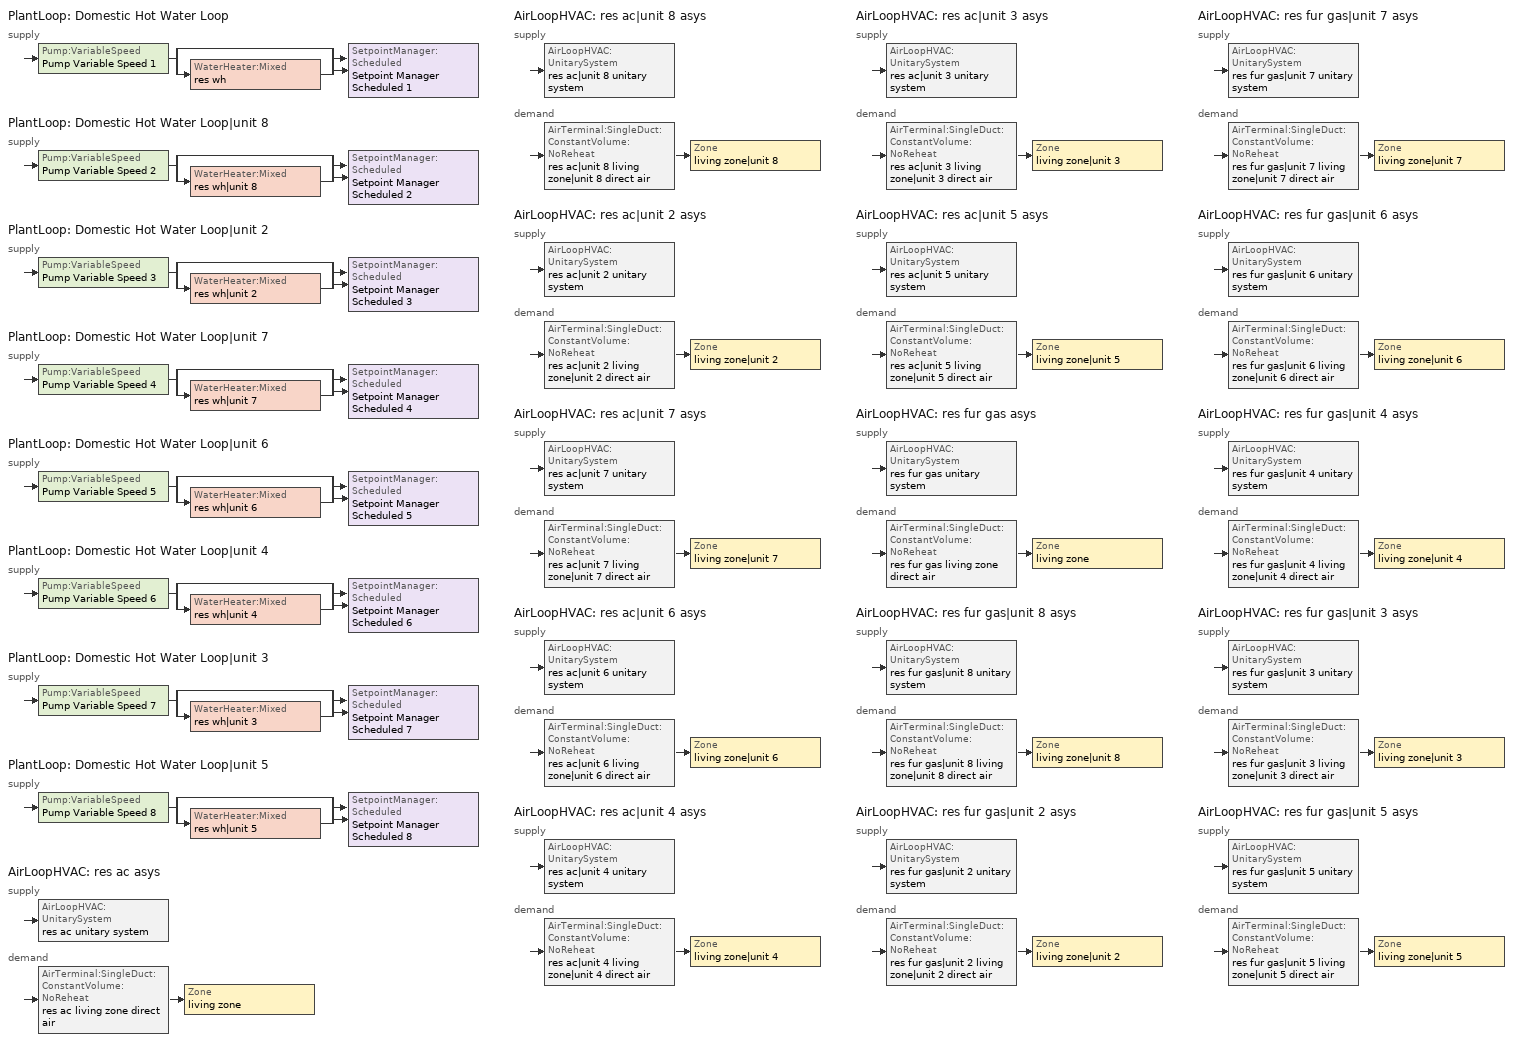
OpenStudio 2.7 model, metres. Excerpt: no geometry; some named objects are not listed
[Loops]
PlantLoop 'Domestic Hot Water Loop'
 supply: Pump:VariableSpeed 'Pump Variable Speed 1' > split
  | bypass
  | WaterHeater:Mixed 'res wh'
  join > SetpointManager:Scheduled 'Setpoint Manager Scheduled 1'
PlantLoop 'Domestic Hot Water Loop|unit 8'
 supply: Pump:VariableSpeed 'Pump Variable Speed 2' > split
  | bypass
  | WaterHeater:Mixed 'res wh|unit 8'
  join > SetpointManager:Scheduled 'Setpoint Manager Scheduled 2'
PlantLoop 'Domestic Hot Water Loop|unit 2'
 supply: Pump:VariableSpeed 'Pump Variable Speed 3' > split
  | bypass
  | WaterHeater:Mixed 'res wh|unit 2'
  join > SetpointManager:Scheduled 'Setpoint Manager Scheduled 3'
PlantLoop 'Domestic Hot Water Loop|unit 7'
 supply: Pump:VariableSpeed 'Pump Variable Speed 4' > split
  | bypass
  | WaterHeater:Mixed 'res wh|unit 7'
  join > SetpointManager:Scheduled 'Setpoint Manager Scheduled 4'
PlantLoop 'Domestic Hot Water Loop|unit 6'
 supply: Pump:VariableSpeed 'Pump Variable Speed 5' > split
  | bypass
  | WaterHeater:Mixed 'res wh|unit 6'
  join > SetpointManager:Scheduled 'Setpoint Manager Scheduled 5'
PlantLoop 'Domestic Hot Water Loop|unit 4'
 supply: Pump:VariableSpeed 'Pump Variable Speed 6' > split
  | bypass
  | WaterHeater:Mixed 'res wh|unit 4'
  join > SetpointManager:Scheduled 'Setpoint Manager Scheduled 6'
PlantLoop 'Domestic Hot Water Loop|unit 3'
 supply: Pump:VariableSpeed 'Pump Variable Speed 7' > split
  | bypass
  | WaterHeater:Mixed 'res wh|unit 3'
  join > SetpointManager:Scheduled 'Setpoint Manager Scheduled 7'
PlantLoop 'Domestic Hot Water Loop|unit 5'
 supply: Pump:VariableSpeed 'Pump Variable Speed 8' > split
  | bypass
  | WaterHeater:Mixed 'res wh|unit 5'
  join > SetpointManager:Scheduled 'Setpoint Manager Scheduled 8'
AirLoopHVAC 'res ac asys'
 supply: AirLoopHVAC:UnitarySystem 'res ac unitary system'
 demand: AirTerminal:SingleDuct:ConstantVolume:NoReheat 'res ac living zone direct air' > Zone 'living zone'
AirLoopHVAC 'res ac|unit 8 asys'
 supply: AirLoopHVAC:UnitarySystem 'res ac|unit 8 unitary system'
 demand: AirTerminal:SingleDuct:ConstantVolume:NoReheat 'res ac|unit 8 living zone|unit 8 direct air' > Zone 'living zone|unit 8'
AirLoopHVAC 'res ac|unit 2 asys'
 supply: AirLoopHVAC:UnitarySystem 'res ac|unit 2 unitary system'
 demand: AirTerminal:SingleDuct:ConstantVolume:NoReheat 'res ac|unit 2 living zone|unit 2 direct air' > Zone 'living zone|unit 2'
AirLoopHVAC 'res ac|unit 7 asys'
 supply: AirLoopHVAC:UnitarySystem 'res ac|unit 7 unitary system'
 demand: AirTerminal:SingleDuct:ConstantVolume:NoReheat 'res ac|unit 7 living zone|unit 7 direct air' > Zone 'living zone|unit 7'
AirLoopHVAC 'res ac|unit 6 asys'
 supply: AirLoopHVAC:UnitarySystem 'res ac|unit 6 unitary system'
 demand: AirTerminal:SingleDuct:ConstantVolume:NoReheat 'res ac|unit 6 living zone|unit 6 direct air' > Zone 'living zone|unit 6'
AirLoopHVAC 'res ac|unit 4 asys'
 supply: AirLoopHVAC:UnitarySystem 'res ac|unit 4 unitary system'
 demand: AirTerminal:SingleDuct:ConstantVolume:NoReheat 'res ac|unit 4 living zone|unit 4 direct air' > Zone 'living zone|unit 4'
AirLoopHVAC 'res ac|unit 3 asys'
 supply: AirLoopHVAC:UnitarySystem 'res ac|unit 3 unitary system'
 demand: AirTerminal:SingleDuct:ConstantVolume:NoReheat 'res ac|unit 3 living zone|unit 3 direct air' > Zone 'living zone|unit 3'
AirLoopHVAC 'res ac|unit 5 asys'
 supply: AirLoopHVAC:UnitarySystem 'res ac|unit 5 unitary system'
 demand: AirTerminal:SingleDuct:ConstantVolume:NoReheat 'res ac|unit 5 living zone|unit 5 direct air' > Zone 'living zone|unit 5'
AirLoopHVAC 'res fur gas asys'
 supply: AirLoopHVAC:UnitarySystem 'res fur gas unitary system'
 demand: AirTerminal:SingleDuct:ConstantVolume:NoReheat 'res fur gas living zone direct air' > Zone 'living zone'
AirLoopHVAC 'res fur gas|unit 8 asys'
 supply: AirLoopHVAC:UnitarySystem 'res fur gas|unit 8 unitary system'
 demand: AirTerminal:SingleDuct:ConstantVolume:NoReheat 'res fur gas|unit 8 living zone|unit 8 direct air' > Zone 'living zone|unit 8'
AirLoopHVAC 'res fur gas|unit 2 asys'
 supply: AirLoopHVAC:UnitarySystem 'res fur gas|unit 2 unitary system'
 demand: AirTerminal:SingleDuct:ConstantVolume:NoReheat 'res fur gas|unit 2 living zone|unit 2 direct air' > Zone 'living zone|unit 2'
AirLoopHVAC 'res fur gas|unit 7 asys'
 supply: AirLoopHVAC:UnitarySystem 'res fur gas|unit 7 unitary system'
 demand: AirTerminal:SingleDuct:ConstantVolume:NoReheat 'res fur gas|unit 7 living zone|unit 7 direct air' > Zone 'living zone|unit 7'
AirLoopHVAC 'res fur gas|unit 6 asys'
 supply: AirLoopHVAC:UnitarySystem 'res fur gas|unit 6 unitary system'
 demand: AirTerminal:SingleDuct:ConstantVolume:NoReheat 'res fur gas|unit 6 living zone|unit 6 direct air' > Zone 'living zone|unit 6'
AirLoopHVAC 'res fur gas|unit 4 asys'
 supply: AirLoopHVAC:UnitarySystem 'res fur gas|unit 4 unitary system'
 demand: AirTerminal:SingleDuct:ConstantVolume:NoReheat 'res fur gas|unit 4 living zone|unit 4 direct air' > Zone 'living zone|unit 4'
AirLoopHVAC 'res fur gas|unit 3 asys'
 supply: AirLoopHVAC:UnitarySystem 'res fur gas|unit 3 unitary system'
 demand: AirTerminal:SingleDuct:ConstantVolume:NoReheat 'res fur gas|unit 3 living zone|unit 3 direct air' > Zone 'living zone|unit 3'
AirLoopHVAC 'res fur gas|unit 5 asys'
 supply: AirLoopHVAC:UnitarySystem 'res fur gas|unit 5 unitary system'
 demand: AirTerminal:SingleDuct:ConstantVolume:NoReheat 'res fur gas|unit 5 living zone|unit 5 direct air' > Zone 'living zone|unit 5'
[Sizing:Zone] Zone Cooling Design Supply Air Temperature Input Method=SupplyAirTemperature; Zone Cooling Design Supply Air Temperature {C}=14; Zone Cooling Design Supply Air Temperature Difference {deltaC}=11.11; Zone Heating Design Supply Air Temperature Input Method=SupplyAirTemperature; Zone Heating Design Supply Air Temperature {C}=40; Zone Heating Design Supply Air Temperature Difference {deltaC}=11.11; Zone Cooling Design Supply Air Humidity Ratio {kg-H2O/kg-air}=0.0085; Zone Heating Design Supply Air Humidity Ratio {kg-H2O/kg-air}=0.008; Cooling Design Air Flow Method=DesignDay; Heating Design Air Flow Method=DesignDay; Account for Dedicated Outdoor Air System=No; Dedicated Outdoor Air System Control Strategy=NeutralSupplyAir; Dedicated Outdoor Air Low Setpoint Temperature for Design {C}=autosize; Dedicated Outdoor Air High Setpoint Temperature for Design {C}=autosize
living zone; living zone|unit 2; living zone|unit 3; living zone|unit 4; living zone|unit 5; living zone|unit 6; living zone|unit 7; living zone|unit 8; corridor zone; unfinished basement zone; res ds res ac asys ret air zone; res ds res fur gas asys ret air zone; res ds res ac_unit 2 asys ret air zone; res ds res fur gas_unit 2 asys ret air zone; res ds res ac_unit 4 asys ret air zone; res ds res fur gas_unit 4 asys ret air zone; res ds res ac_unit 3 asys ret air zone; res ds res fur gas_unit 3 asys ret air zone
[Zone equipment]
living zone: res ac living zone direct air, res fur gas living zone direct air
living zone|unit 2: res ac|unit 2 living zone|unit 2 direct air, res fur gas|unit 2 living zone|unit 2 direct air
living zone|unit 3: res ac|unit 3 living zone|unit 3 direct air, res fur gas|unit 3 living zone|unit 3 direct air
living zone|unit 4: res ac|unit 4 living zone|unit 4 direct air, res fur gas|unit 4 living zone|unit 4 direct air
living zone|unit 5: res ac|unit 5 living zone|unit 5 direct air, res fur gas|unit 5 living zone|unit 5 direct air
living zone|unit 6: res ac|unit 6 living zone|unit 6 direct air, res fur gas|unit 6 living zone|unit 6 direct air
living zone|unit 7: res ac|unit 7 living zone|unit 7 direct air, res fur gas|unit 7 living zone|unit 7 direct air
living zone|unit 8: res ac|unit 8 living zone|unit 8 direct air, res fur gas|unit 8 living zone|unit 8 direct air
[PlantLoop] Glycol Concentration=0; Maximum Loop Flow Rate {m3/s}=0.01; Plant Loop Volume {m3}=0.003; Load Distribution Scheme=Optimal
Domestic Hot Water Loop; Domestic Hot Water Loop|unit 8; Domestic Hot Water Loop|unit 2; Domestic Hot Water Loop|unit 7; Domestic Hot Water Loop|unit 6; Domestic Hot Water Loop|unit 4; Domestic Hot Water Loop|unit 3; Domestic Hot Water Loop|unit 5
[Sizing:Plant] Loop Type=Heating; Design Loop Exit Temperature {C}=52.6667; Loop Design Temperature Difference {deltaC}=5.55556; Sizing Option=NonCoincident; Zone Timesteps in Averaging Window=1; Coincident Sizing Factor Mode=None
Domestic Hot Water Loop; Domestic Hot Water Loop|unit 8; Domestic Hot Water Loop|unit 2; Domestic Hot Water Loop|unit 7; Domestic Hot Water Loop|unit 6; Domestic Hot Water Loop|unit 4; Domestic Hot Water Loop|unit 3; Domestic Hot Water Loop|unit 5
[Pump:VariableSpeed] Rated Flow Rate {m3/s}=0.01; Rated Pump Head {Pa}=1; Rated Power Consumption {W}=0; Motor Efficiency=1; Fraction of Motor Inefficiencies to Fluid Stream=0; Coefficient 1 of the Part Load Performance Curve=0; Coefficient 2 of the Part Load Performance Curve=1; Coefficient 3 of the Part Load Performance Curve=0; Coefficient 4 of the Part Load Performance Curve=0; Pump Control Type=Intermittent; Skin Loss Radiative Fraction=0.5; Design Power Sizing Method=PowerPerFlowPerPressure; Design Electric Power per Unit Flow Rate {W/(m3/s)}=348701.1; Design Shaft Power per Unit Flow Rate per Unit Head {W-s/m3-Pa}=1.28205; Design Minimum Flow Rate Fraction=0
Pump Variable Speed 1; Pump Variable Speed 2; Pump Variable Speed 3; Pump Variable Speed 4; Pump Variable Speed 5; Pump Variable Speed 6; Pump Variable Speed 7; Pump Variable Speed 8
[SetpointManager:Scheduled] Control Variable=Temperature
Name | Schedule
Setpoint Manager Scheduled 1 | dhw temp
Setpoint Manager Scheduled 2 | dhw temp 1
Setpoint Manager Scheduled 3 | dhw temp 2
Setpoint Manager Scheduled 4 | dhw temp 3
Setpoint Manager Scheduled 5 | dhw temp 4
Setpoint Manager Scheduled 6 | dhw temp 5
Setpoint Manager Scheduled 7 | dhw temp 6
Setpoint Manager Scheduled 8 | dhw temp 7
[WaterHeater:Mixed] Tank Volume {m3}=0.107884; Deadband Temperature Difference {deltaC}=2; Maximum Temperature Limit {C}=99; Heater Control Type=Cycle; Heater Maximum Capacity {W}=11722.8; Heater Minimum Capacity {W}=0; Heater Fuel Type=NaturalGas; Heater Thermal Efficiency=0.773298; Off Cycle Parasitic Fuel Consumption Rate {W}=0; Off Cycle Parasitic Fuel Type=Electricity; Off Cycle Parasitic Heat Fraction to Tank=0; On Cycle Parasitic Fuel Consumption Rate {W}=0; On Cycle Parasitic Fuel Type=Electricity; On Cycle Parasitic Heat Fraction to Tank=0; Ambient Temperature Indicator=ThermalZone; Off Cycle Loss Coefficient to Ambient Temperature {W/K}=4.15693; Off Cycle Loss Fraction to Thermal Zone=0.64; On Cycle Loss Coefficient to Ambient Temperature {W/K}=4.15693; On Cycle Loss Fraction to Thermal Zone=1; Use Side Effectiveness=1; Source Side Effectiveness=1; Use Side Design Flow Rate {m3/s}=autosize; Source Side Design Flow Rate {m3/s}=autosize; Indirect Water Heating Recovery Time {hr}=1.5; Source Side Flow Control Mode=IndirectHeatPrimarySetpoint
Name | Setpoint Temperature Schedule | Ambient Temperature Thermal Zone
res wh | WH Setpoint Temp | unfinished basement zone
res wh|unit 8 | WH Setpoint Temp 1 | living zone|unit 8
res wh|unit 2 | WH Setpoint Temp 2 | unfinished basement zone
res wh|unit 7 | WH Setpoint Temp 3 | living zone|unit 7
res wh|unit 6 | WH Setpoint Temp 4 | living zone|unit 6
res wh|unit 4 | WH Setpoint Temp 5 | unfinished basement zone
res wh|unit 3 | WH Setpoint Temp 6 | unfinished basement zone
res wh|unit 5 | WH Setpoint Temp 7 | living zone|unit 5
[Coil:Cooling:DX:SingleSpeed] Availability Schedule=res cooling season; Rated Total Cooling Capacity {W}=17584.3; Rated Sensible Heat Ratio=0.740403; Rated COP {W/W}=3.95054; Rated Air Flow Rate {m3/s}=autosize; Rated Evaporator Fan Power Per Volume Flow Rate {W/(m3/s)}=773.391; Nominal Time for Condensate Removal to Begin {s}=1000; Ratio of Initial Moisture Evaporation Rate and Steady State Latent Capacity=1.5; Maximum Cycling Rate {cycles/hr}=3; Latent Capacity Time Constant {s}=45; Condenser Type=AirCooled; Evaporative Condenser Effectiveness=0; Evaporative Condenser Air Flow Rate {m3/s}=Autosize; Evaporative Condenser Pump Rated Power Consumption {W}=Autosize; Crankcase Heater Capacity {W}=0; Maximum Outdoor Dry-Bulb Temperature for Crankcase Heater Operation {C}=12.7778; Basin Heater Capacity {W/K}=0; Basin Heater Setpoint Temperature {C}=10
Name | Total Cooling Capacity Function of Temperature Curve | Total Cooling Capacity Function of Flow Fraction Curve | Energy Input Ratio Function of Temperature Curve | Energy Input Ratio Function of Flow Fraction Curve | Part Load Fraction Correlation Curve
res ac cooling coil | Cool-Cap-fT1 | Cool-Cap-fFF1 | Cool-EIR-fT1 | Cool-EIR-fFF1 | Cool-PLF-fPLR1
res ac|unit 8 cooling coil | Cool-Cap-fT1 1 | Cool-Cap-fFF1 1 | Cool-EIR-fT1 1 | Cool-EIR-fFF1 1 | Cool-PLF-fPLR1 1
res ac|unit 2 cooling coil | Cool-Cap-fT1 2 | Cool-Cap-fFF1 2 | Cool-EIR-fT1 2 | Cool-EIR-fFF1 2 | Cool-PLF-fPLR1 2
res ac|unit 7 cooling coil | Cool-Cap-fT1 3 | Cool-Cap-fFF1 3 | Cool-EIR-fT1 3 | Cool-EIR-fFF1 3 | Cool-PLF-fPLR1 3
res ac|unit 6 cooling coil | Cool-Cap-fT1 4 | Cool-Cap-fFF1 4 | Cool-EIR-fT1 4 | Cool-EIR-fFF1 4 | Cool-PLF-fPLR1 4
res ac|unit 4 cooling coil | Cool-Cap-fT1 5 | Cool-Cap-fFF1 5 | Cool-EIR-fT1 5 | Cool-EIR-fFF1 5 | Cool-PLF-fPLR1 5
res ac|unit 3 cooling coil | Cool-Cap-fT1 6 | Cool-Cap-fFF1 6 | Cool-EIR-fT1 6 | Cool-EIR-fFF1 6 | Cool-PLF-fPLR1 6
res ac|unit 5 cooling coil | Cool-Cap-fT1 7 | Cool-Cap-fFF1 7 | Cool-EIR-fT1 7 | Cool-EIR-fFF1 7 | Cool-PLF-fPLR1 7
[Fan:OnOff] Availability Schedule=Always On Discrete; Fan Total Efficiency=0.75; Pressure Rise {Pa}=794.58; Maximum Flow Rate {m3/s}=autosize; Motor Efficiency=1; Motor In Airstream Fraction=1
Name | Fan Power Ratio Function of Speed Ratio Curve | Fan Efficiency Ratio Function of Speed Ratio Curve
res ac clg supply fan | Fan On Off Power Curve | Fan On Off Efficiency Curve
res ac|unit 8 clg supply fan | Fan On Off Power Curve 1 | Fan On Off Efficiency Curve 1
res ac|unit 2 clg supply fan | Fan On Off Power Curve 2 | Fan On Off Efficiency Curve 2
res ac|unit 7 clg supply fan | Fan On Off Power Curve 3 | Fan On Off Efficiency Curve 3
res ac|unit 6 clg supply fan | Fan On Off Power Curve 4 | Fan On Off Efficiency Curve 4
res ac|unit 4 clg supply fan | Fan On Off Power Curve 5 | Fan On Off Efficiency Curve 5
res ac|unit 3 clg supply fan | Fan On Off Power Curve 6 | Fan On Off Efficiency Curve 6
res ac|unit 5 clg supply fan | Fan On Off Power Curve 7 | Fan On Off Efficiency Curve 7
res fur gas htg supply fan | Fan On Off Power Curve 8 | Fan On Off Efficiency Curve 8
res fur gas|unit 8 htg supply fan | Fan On Off Power Curve 9 | Fan On Off Efficiency Curve 9
res fur gas|unit 2 htg supply fan | Fan On Off Power Curve 10 | Fan On Off Efficiency Curve 10
res fur gas|unit 7 htg supply fan | Fan On Off Power Curve 11 | Fan On Off Efficiency Curve 11
res fur gas|unit 6 htg supply fan | Fan On Off Power Curve 12 | Fan On Off Efficiency Curve 12
res fur gas|unit 4 htg supply fan | Fan On Off Power Curve 13 | Fan On Off Efficiency Curve 13
res fur gas|unit 3 htg supply fan | Fan On Off Power Curve 14 | Fan On Off Efficiency Curve 14
res fur gas|unit 5 htg supply fan | Fan On Off Power Curve 15 | Fan On Off Efficiency Curve 15
[AirLoopHVAC:UnitarySystem] Control Type=Load; Dehumidification Control Type=None; Availability Schedule=Always On Discrete; Fan Placement=BlowThrough; Supply Air Fan Operating Mode Schedule=Always Off Discrete; DX Heating Coil Sizing Ratio=1; Use DOAS DX Cooling Coil=No; DOAS DX Cooling Coil Leaving Minimum Air Temperature {C}=2; Latent Load Control=SensibleOnlyLoadControl; Supply Air Flow Rate When No Cooling or Heating is Required {m3/s}=0; Maximum Supply Air Temperature {C}=48.8889; Maximum Outdoor Dry-Bulb Temperature for Supplemental Heater Operation {C}=21; Maximum Cycling Rate {cycles/hr}=2.5; Heat Pump Time Constant {s}=60; Fraction of On-Cycle Power Use=0.01; Heat Pump Fan Delay Time {s}=60; Ancilliary On-Cycle Electric Power {W}=0; Ancilliary Off-Cycle Electric Power {W}=0
Name | Controlling Zone or Thermostat Location | Supply Fan | Cooling Coil | Supply Air Flow Rate During Cooling Operation {m3/s} | Supply Air Flow Rate During Heating Operation {m3/s} | Heating Coil
res ac unitary system | living zone | res ac clg supply fan | res ac cooling coil | autosize | 0
res ac|unit 8 unitary system | living zone|unit 8 | res ac|unit 8 clg supply fan | res ac|unit 8 cooling coil | autosize | 0
res ac|unit 2 unitary system | living zone|unit 2 | res ac|unit 2 clg supply fan | res ac|unit 2 cooling coil | autosize | 0
res ac|unit 7 unitary system | living zone|unit 7 | res ac|unit 7 clg supply fan | res ac|unit 7 cooling coil | autosize | 0
res ac|unit 6 unitary system | living zone|unit 6 | res ac|unit 6 clg supply fan | res ac|unit 6 cooling coil | autosize | 0
res ac|unit 4 unitary system | living zone|unit 4 | res ac|unit 4 clg supply fan | res ac|unit 4 cooling coil | autosize | 0
res ac|unit 3 unitary system | living zone|unit 3 | res ac|unit 3 clg supply fan | res ac|unit 3 cooling coil | autosize | 0
res ac|unit 5 unitary system | living zone|unit 5 | res ac|unit 5 clg supply fan | res ac|unit 5 cooling coil | autosize | 0
res fur gas unitary system | living zone | res fur gas htg supply fan |  | 0 | autosize | res fur gas heating coil
res fur gas|unit 8 unitary system | living zone|unit 8 | res fur gas|unit 8 htg supply fan |  | 0 | autosize | res fur gas|unit 8 heating coil
res fur gas|unit 2 unitary system | living zone|unit 2 | res fur gas|unit 2 htg supply fan |  | 0 | autosize | res fur gas|unit 2 heating coil
res fur gas|unit 7 unitary system | living zone|unit 7 | res fur gas|unit 7 htg supply fan |  | 0 | autosize | res fur gas|unit 7 heating coil
res fur gas|unit 6 unitary system | living zone|unit 6 | res fur gas|unit 6 htg supply fan |  | 0 | autosize | res fur gas|unit 6 heating coil
res fur gas|unit 4 unitary system | living zone|unit 4 | res fur gas|unit 4 htg supply fan |  | 0 | autosize | res fur gas|unit 4 heating coil
res fur gas|unit 3 unitary system | living zone|unit 3 | res fur gas|unit 3 htg supply fan |  | 0 | autosize | res fur gas|unit 3 heating coil
res fur gas|unit 5 unitary system | living zone|unit 5 | res fur gas|unit 5 htg supply fan |  | 0 | autosize | res fur gas|unit 5 heating coil
[AirLoopHVAC] Availability Schedule=Always On Discrete; Design Supply Air Flow Rate {m3/s}=AutoSize
res ac asys; res ac|unit 8 asys; res ac|unit 2 asys; res ac|unit 7 asys; res ac|unit 6 asys; res ac|unit 4 asys; res ac|unit 3 asys; res ac|unit 5 asys; res fur gas asys; res fur gas|unit 8 asys; res fur gas|unit 2 asys; res fur gas|unit 7 asys; res fur gas|unit 6 asys; res fur gas|unit 4 asys; res fur gas|unit 3 asys; res fur gas|unit 5 asys
[Sizing:System] Type of Load to Size On=Sensible; Design Outdoor Air Flow Rate {m3/s}=Autosize; Central Heating Maximum System Air Flow Ratio=0.3; Preheat Design Temperature {C}=7; Preheat Design Humidity Ratio {kg-H2O/kg-Air}=0.008; Precool Design Temperature {C}=12.8; Precool Design Humidity Ratio {kg-H2O/kg-Air}=0.008; Central Cooling Design Supply Air Temperature {C}=12.8; Central Heating Design Supply Air Temperature {C}=16.7; Sizing Option=NonCoincident; 100% Outdoor Air in Cooling=Yes; 100% Outdoor Air in Heating=Yes; Central Cooling Design Supply Air Humidity Ratio {kg-H2O/kg-Air}=0.0085; Central Heating Design Supply Air Humidity Ratio {kg-H2O/kg-Air}=0.008; Cooling Design Air Flow Method=DesignDay; Cooling Design Air Flow Rate {m3/s}=0; Heating Design Air Flow Method=DesignDay; Heating Design Air Flow Rate {m3/s}=0; System Outdoor Air Method=ZoneSum; Zone Maximum Outdoor Air Fraction=1; Cooling Supply Air Flow Rate Per Floor Area {m3/s-m2}=0.00996765; Cooling Fraction of Autosized Cooling Supply Air Flow Rate=1; Cooling Supply Air Flow Rate Per Unit Cooling Capacity {m3/s-W}=3.94755e-05; Heating Supply Air Flow Rate Per Floor Area {m3/s-m2}=0.00996765; Heating Fraction of Autosized Heating Supply Air Flow Rate=1; Heating Fraction of Autosized Cooling Supply Air Flow Rate=1; Heating Supply Air Flow Rate Per Unit Heating Capacity {m3/s-W}=3.15882e-05; Cooling Design Capacity Method=CoolingDesignCapacity; Cooling Design Capacity {W}=autosize; Cooling Design Capacity Per Floor Area {W/m2}=234.7; Fraction of Autosized Cooling Design Capacity=1; Heating Design Capacity Method=HeatingDesignCapacity; Heating Design Capacity {W}=autosize; Heating Design Capacity Per Floor Area {W/m2}=157; Fraction of Autosized Heating Design Capacity=1; Central Cooling Capacity Control Method=OnOff
res ac asys; res ac|unit 8 asys; res ac|unit 2 asys; res ac|unit 7 asys; res ac|unit 6 asys; res ac|unit 4 asys; res ac|unit 3 asys; res ac|unit 5 asys; res fur gas asys; res fur gas|unit 8 asys; res fur gas|unit 2 asys; res fur gas|unit 7 asys; res fur gas|unit 6 asys; res fur gas|unit 4 asys; res fur gas|unit 3 asys; res fur gas|unit 5 asys
[AirTerminal:SingleDuct:ConstantVolume:NoReheat] Availability Schedule=Always On Discrete; Maximum Air Flow Rate {m3/s}=AutoSize
res ac living zone direct air; res ac|unit 8 living zone|unit 8 direct air; res ac|unit 2 living zone|unit 2 direct air; res ac|unit 7 living zone|unit 7 direct air; res ac|unit 6 living zone|unit 6 direct air; res ac|unit 4 living zone|unit 4 direct air; res ac|unit 3 living zone|unit 3 direct air; res ac|unit 5 living zone|unit 5 direct air; res fur gas living zone direct air; res fur gas|unit 8 living zone|unit 8 direct air; res fur gas|unit 2 living zone|unit 2 direct air; res fur gas|unit 7 living zone|unit 7 direct air; res fur gas|unit 6 living zone|unit 6 direct air; res fur gas|unit 4 living zone|unit 4 direct air; res fur gas|unit 3 living zone|unit 3 direct air; res fur gas|unit 5 living zone|unit 5 direct air
[Coil:Heating:Gas] Availability Schedule=res heating season; Gas Burner Efficiency=0.8; Nominal Capacity {W}=29307.1; Parasitic Electric Load {W}=76; Parasitic Gas Load {W}=0; Fuel Type=NaturalGas
res fur gas heating coil; res fur gas|unit 8 heating coil; res fur gas|unit 2 heating coil; res fur gas|unit 7 heating coil; res fur gas|unit 6 heating coil; res fur gas|unit 4 heating coil; res fur gas|unit 3 heating coil; res fur gas|unit 5 heating coil
[EnergyManagementSystem:Sensor]
Name | Output Variable or Output Meter | Output Variable or Output Meter Index Key
res_nv_pb_s | Site Outdoor Air Barometric Pressure
res_af_vw_s | Site Wind Speed
res_nv_wt_s | Site Outdoor Air Humidity Ratio
res_af_1_tin_s | Zone Mean Air Temperature | living zone
res_af_1_tt_s | Zone Outdoor Air Drybulb Temperature | living zone
res_nv_1_nva_s | Schedule Value | res nv_1 avail schedule
res_nv_1_sp_s | Schedule Value | res nv_1 temp schedule
res_ds_res_ac_asys_fan_rtf_s | Fan Runtime Fraction | res ac clg supply fan
res_ds_res_fur_gas_asys_fan_rtf_s | Fan Runtime Fraction | res fur gas htg supply fan
res_ds_res_ac_asys_win_s; res_ds_res_fur_gas_asys_win_s | Zone Mean Air Humidity Ratio | living zone
res_ds_res_ac_asys_ah_mfr_s | System Node Mass Flow Rate | Node 101
res_ds_res_ac_asys_ah_vfr_s | System Node Current Density Volume Flow Rate | Node 101
res_ds_res_ac_asys_ah_tt_s | System Node Temperature | Node 101
res_ds_res_ac_asys_ra_t_s | System Node Temperature | Node 104
res_ds_res_ac_asys_ah_wt_s | System Node Humidity Ratio | Node 101
res_ds_res_ac_asys_ra_w_s | System Node Humidity Ratio | Node 104
res_ds_res_ac_asys_ah_t_s; res_ds_res_fur_gas_asys_ah_t_s; res_ds_res_ac_unit_2_asys_ah_t_s; res_ds_res_fur_gas_unit_2_asys_ah_t_s; res_ds_res_ac_unit_4_asys_ah_t_s; res_ds_res_fur_gas_unit_4_asys_ah_t_s; res_ds_res_ac_unit_3_asys_ah_t_s; res_ds_res_fur_gas_unit_3_asys_ah_t_s | Zone Air Temperature | unfinished basement zone
res_ds_res_ac_asys_ah_w_s; res_ds_res_fur_gas_asys_ah_w_s; res_ds_res_ac_unit_2_asys_ah_w_s; res_ds_res_fur_gas_unit_2_asys_ah_w_s; res_ds_res_ac_unit_4_asys_ah_w_s; res_ds_res_fur_gas_unit_4_asys_ah_w_s; res_ds_res_ac_unit_3_asys_ah_w_s; res_ds_res_fur_gas_unit_3_asys_ah_w_s | Zone Mean Air Humidity Ratio | unfinished basement zone
res_ds_res_fur_gas_asys_ah_mfr_s | System Node Mass Flow Rate | Node 157
res_ds_res_fur_gas_asys_ah_vfr_s | System Node Current Density Volume Flow Rate | Node 157
res_ds_res_fur_gas_asys_ah_tt_s | System Node Temperature | Node 157
res_ds_res_fur_gas_asys_ra_t_s | System Node Temperature | Node 160
res_ds_res_fur_gas_asys_ah_wt_s | System Node Humidity Ratio | Node 157
res_ds_res_fur_gas_asys_ra_w_s | System Node Humidity Ratio | Node 160
res_infil_1_range_sch_s | Schedule Value | res mv_1 range exhaust schedule
res_infil_1_bath_sch_s | Schedule Value | res mv_1 bath exhaust schedule
res_infil_1_wh_sch_s; res_infil_8_wh_sch_s; res_infil_2_wh_sch_s; res_infil_7_wh_sch_s; res_infil_6_wh_sch_s; res_infil_4_wh_sch_s; res_infil_3_wh_sch_s; res_infil_5_wh_sch_s | Schedule Value | Always On Discrete
res_af_8_tin_s | Zone Mean Air Temperature | living zone|unit 8
res_af_8_tt_s | Zone Outdoor Air Drybulb Temperature | living zone|unit 8
res_nv_8_nva_s | Schedule Value | res nv_8 avail schedule
res_nv_8_sp_s | Schedule Value | res nv_8 temp schedule
res_ds_res_ac_unit_8_asys_fan_rtf_s | Fan Runtime Fraction | res ac|unit 8 clg supply fan
res_ds_res_fur_gas_unit_8_asys_fan_rtf_s | Fan Runtime Fraction | res fur gas|unit 8 htg supply fan
res_infil_8_range_sch_s | Schedule Value | res mv_8 range exhaust schedule
res_infil_8_bath_sch_s | Schedule Value | res mv_8 bath exhaust schedule
res_af_2_tin_s | Zone Mean Air Temperature | living zone|unit 2
res_af_2_tt_s | Zone Outdoor Air Drybulb Temperature | living zone|unit 2
res_nv_2_nva_s | Schedule Value | res nv_2 avail schedule
res_nv_2_sp_s | Schedule Value | res nv_2 temp schedule
res_ds_res_ac_unit_2_asys_fan_rtf_s | Fan Runtime Fraction | res ac|unit 2 clg supply fan
res_ds_res_fur_gas_unit_2_asys_fan_rtf_s | Fan Runtime Fraction | res fur gas|unit 2 htg supply fan
res_ds_res_ac_unit_2_asys_win_s; res_ds_res_fur_gas_unit_2_asys_win_s | Zone Mean Air Humidity Ratio | living zone|unit 2
res_ds_res_ac_unit_2_asys_ah_mfr_s | System Node Mass Flow Rate | Node 115
res_ds_res_ac_unit_2_asys_ah_vfr_s | System Node Current Density Volume Flow Rate | Node 115
res_ds_res_ac_unit_2_asys_ah_tt_s | System Node Temperature | Node 115
res_ds_res_ac_unit_2_asys_ra_t_s | System Node Temperature | Node 118
res_ds_res_ac_unit_2_asys_ah_wt_s | System Node Humidity Ratio | Node 115
res_ds_res_ac_unit_2_asys_ra_w_s | System Node Humidity Ratio | Node 118
res_ds_res_fur_gas_unit_2_asys_ah_mfr_s | System Node Mass Flow Rate | Node 171
res_ds_res_fur_gas_unit_2_asys_ah_vfr_s | System Node Current Density Volume Flow Rate | Node 171
res_ds_res_fur_gas_unit_2_asys_ah_tt_s | System Node Temperature | Node 171
res_ds_res_fur_gas_unit_2_asys_ra_t_s | System Node Temperature | Node 174
res_ds_res_fur_gas_unit_2_asys_ah_wt_s | System Node Humidity Ratio | Node 171
res_ds_res_fur_gas_unit_2_asys_ra_w_s | System Node Humidity Ratio | Node 174
res_infil_2_range_sch_s | Schedule Value | res mv_2 range exhaust schedule
res_infil_2_bath_sch_s | Schedule Value | res mv_2 bath exhaust schedule
res_af_7_tin_s | Zone Mean Air Temperature | living zone|unit 7
res_af_7_tt_s | Zone Outdoor Air Drybulb Temperature | living zone|unit 7
res_nv_7_nva_s | Schedule Value | res nv_7 avail schedule
res_nv_7_sp_s | Schedule Value | res nv_7 temp schedule
res_ds_res_ac_unit_7_asys_fan_rtf_s | Fan Runtime Fraction | res ac|unit 7 clg supply fan
res_ds_res_fur_gas_unit_7_asys_fan_rtf_s | Fan Runtime Fraction | res fur gas|unit 7 htg supply fan
res_infil_7_range_sch_s | Schedule Value | res mv_7 range exhaust schedule
res_infil_7_bath_sch_s | Schedule Value | res mv_7 bath exhaust schedule
res_af_6_tin_s | Zone Mean Air Temperature | living zone|unit 6
res_af_6_tt_s | Zone Outdoor Air Drybulb Temperature | living zone|unit 6
res_nv_6_nva_s | Schedule Value | res nv_6 avail schedule
res_nv_6_sp_s | Schedule Value | res nv_6 temp schedule
res_ds_res_ac_unit_6_asys_fan_rtf_s | Fan Runtime Fraction | res ac|unit 6 clg supply fan
res_ds_res_fur_gas_unit_6_asys_fan_rtf_s | Fan Runtime Fraction | res fur gas|unit 6 htg supply fan
res_infil_6_range_sch_s | Schedule Value | res mv_6 range exhaust schedule
res_infil_6_bath_sch_s | Schedule Value | res mv_6 bath exhaust schedule
res_af_4_tin_s | Zone Mean Air Temperature | living zone|unit 4
res_af_4_tt_s | Zone Outdoor Air Drybulb Temperature | living zone|unit 4
res_nv_4_nva_s | Schedule Value | res nv_4 avail schedule
res_nv_4_sp_s | Schedule Value | res nv_4 temp schedule
res_ds_res_ac_unit_4_asys_fan_rtf_s | Fan Runtime Fraction | res ac|unit 4 clg supply fan
res_ds_res_fur_gas_unit_4_asys_fan_rtf_s | Fan Runtime Fraction | res fur gas|unit 4 htg supply fan
res_ds_res_ac_unit_4_asys_win_s; res_ds_res_fur_gas_unit_4_asys_win_s | Zone Mean Air Humidity Ratio | living zone|unit 4
res_ds_res_ac_unit_4_asys_ah_mfr_s | System Node Mass Flow Rate | Node 136
res_ds_res_ac_unit_4_asys_ah_vfr_s | System Node Current Density Volume Flow Rate | Node 136
res_ds_res_ac_unit_4_asys_ah_tt_s | System Node Temperature | Node 136
res_ds_res_ac_unit_4_asys_ra_t_s | System Node Temperature | Node 139
res_ds_res_ac_unit_4_asys_ah_wt_s | System Node Humidity Ratio | Node 136
res_ds_res_ac_unit_4_asys_ra_w_s | System Node Humidity Ratio | Node 139
res_ds_res_fur_gas_unit_4_asys_ah_mfr_s | System Node Mass Flow Rate | Node 192
res_ds_res_fur_gas_unit_4_asys_ah_vfr_s | System Node Current Density Volume Flow Rate | Node 192
res_ds_res_fur_gas_unit_4_asys_ah_tt_s | System Node Temperature | Node 192
res_ds_res_fur_gas_unit_4_asys_ra_t_s | System Node Temperature | Node 195
res_ds_res_fur_gas_unit_4_asys_ah_wt_s | System Node Humidity Ratio | Node 192
res_ds_res_fur_gas_unit_4_asys_ra_w_s | System Node Humidity Ratio | Node 195
res_infil_4_range_sch_s | Schedule Value | res mv_4 range exhaust schedule
res_infil_4_bath_sch_s | Schedule Value | res mv_4 bath exhaust schedule
res_af_3_tin_s | Zone Mean Air Temperature | living zone|unit 3
res_af_3_tt_s | Zone Outdoor Air Drybulb Temperature | living zone|unit 3
res_nv_3_nva_s | Schedule Value | res nv_3 avail schedule
res_nv_3_sp_s | Schedule Value | res nv_3 temp schedule
res_ds_res_ac_unit_3_asys_fan_rtf_s | Fan Runtime Fraction | res ac|unit 3 clg supply fan
res_ds_res_fur_gas_unit_3_asys_fan_rtf_s | Fan Runtime Fraction | res fur gas|unit 3 htg supply fan
res_ds_res_ac_unit_3_asys_win_s; res_ds_res_fur_gas_unit_3_asys_win_s | Zone Mean Air Humidity Ratio | living zone|unit 3
res_ds_res_ac_unit_3_asys_ah_mfr_s | System Node Mass Flow Rate | Node 143
res_ds_res_ac_unit_3_asys_ah_vfr_s | System Node Current Density Volume Flow Rate | Node 143
res_ds_res_ac_unit_3_asys_ah_tt_s | System Node Temperature | Node 143
res_ds_res_ac_unit_3_asys_ra_t_s | System Node Temperature | Node 146
res_ds_res_ac_unit_3_asys_ah_wt_s | System Node Humidity Ratio | Node 143
res_ds_res_ac_unit_3_asys_ra_w_s | System Node Humidity Ratio | Node 146
res_ds_res_fur_gas_unit_3_asys_ah_mfr_s | System Node Mass Flow Rate | Node 199
res_ds_res_fur_gas_unit_3_asys_ah_vfr_s | System Node Current Density Volume Flow Rate | Node 199
res_ds_res_fur_gas_unit_3_asys_ah_tt_s | System Node Temperature | Node 199
res_ds_res_fur_gas_unit_3_asys_ra_t_s | System Node Temperature | Node 202
res_ds_res_fur_gas_unit_3_asys_ah_wt_s | System Node Humidity Ratio | Node 199
res_ds_res_fur_gas_unit_3_asys_ra_w_s | System Node Humidity Ratio | Node 202
res_infil_3_range_sch_s | Schedule Value | res mv_3 range exhaust schedule
res_infil_3_bath_sch_s | Schedule Value | res mv_3 bath exhaust schedule
res_af_5_tin_s | Zone Mean Air Temperature | living zone|unit 5
res_af_5_tt_s | Zone Outdoor Air Drybulb Temperature | living zone|unit 5
res_nv_5_nva_s | Schedule Value | res nv_5 avail schedule
res_nv_5_sp_s | Schedule Value | res nv_5 temp schedule
res_ds_res_ac_unit_5_asys_fan_rtf_s | Fan Runtime Fraction | res ac|unit 5 clg supply fan
res_ds_res_fur_gas_unit_5_asys_fan_rtf_s | Fan Runtime Fraction | res fur gas|unit 5 htg supply fan
res_infil_5_range_sch_s | Schedule Value | res mv_5 range exhaust schedule
res_infil_5_bath_sch_s | Schedule Value | res mv_5 bath exhaust schedule
[EnergyManagementSystem:Actuator]
Name | Actuated Component | Actuated Component Type | Actuated Component Control Type
res_nv_1_flow_act | res nv_1 flow | Zone Infiltration | Air Exchange Flow Rate
res_ds_res_ac_asys_SupSLkToLvEq_act | res ds res ac asys SupSLkToLvEq | OtherEquipment | Power Level
res_ds_res_ac_asys_SupLatLkToLvEq_act | res ds res ac asys SupLatLkToLvEq | OtherEquipment | Power Level
res_ds_res_ac_asys_SupDCnToLvEq_act | res ds res ac asys SupDCnToLvEq | OtherEquipment | Power Level
res_ds_res_ac_asys_SupDCnToAhEq_act | res ds res ac asys SupDCnToAhEq | OtherEquipment | Power Level
res_ds_res_ac_asys_RetDCnToPlEq_act | res ds res ac asys RetDCnToPlEq | OtherEquipment | Power Level
res_ds_res_ac_asys_RetDCnToAhEquip_act | res ds res ac asys RetDCnToAhEquip | OtherEquipment | Power Level
res_ds_res_ac_asys_SupSLkToAhEq_act | res ds res ac asys SupSLkToAhEq | OtherEquipment | Power Level
res_ds_res_ac_asys_SupLatLkToAhEq_act | res ds res ac asys SupLatLkToAhEq | OtherEquipment | Power Level
res_ds_res_ac_asys_RetSLkEq_act | res ds res ac asys RetSLkEq | OtherEquipment | Power Level
res_ds_res_ac_asys_RetLatLkEq_act | res ds res ac asys RetLatLkEq | OtherEquipment | Power Level
res_ds_res_ac_asys_AhToLivMix_act | res ds res ac asys AhToLivMix | ZoneMixing | Air Exchange Flow Rate
res_ds_res_ac_asys_LivToAhMix_act | res ds res ac asys LivToAhMix | ZoneMixing | Air Exchange Flow Rate
res_ds_res_fur_gas_asys_SupSLkToLvEq_act | res ds res fur gas asys SupSLkToLvEq | OtherEquipment | Power Level
res_ds_res_fur_gas_asys_SupLatLkToLvEq_act | res ds res fur gas asys SupLatLkToLvEq | OtherEquipment | Power Level
res_ds_res_fur_gas_asys_SupDCnToLvEq_act | res ds res fur gas asys SupDCnToLvEq | OtherEquipment | Power Level
res_ds_res_fur_gas_asys_SupDCnToAhEq_act | res ds res fur gas asys SupDCnToAhEq | OtherEquipment | Power Level
res_ds_res_fur_gas_asys_RetDCnToPlEq_act | res ds res fur gas asys RetDCnToPlEq | OtherEquipment | Power Level
res_ds_res_fur_gas_asys_RetDCnToAhEquip_act | res ds res fur gas asys RetDCnToAhEquip | OtherEquipment | Power Level
res_ds_res_fur_gas_asys_SupSLkToAhEq_act | res ds res fur gas asys SupSLkToAhEq | OtherEquipment | Power Level
res_ds_res_fur_gas_asys_SupLatLkToAhEq_act | res ds res fur gas asys SupLatLkToAhEq | OtherEquipment | Power Level
res_ds_res_fur_gas_asys_RetSLkEq_act | res ds res fur gas asys RetSLkEq | OtherEquipment | Power Level
res_ds_res_fur_gas_asys_RetLatLkEq_act | res ds res fur gas asys RetLatLkEq | OtherEquipment | Power Level
res_ds_res_fur_gas_asys_AhToLivMix_act | res ds res fur gas asys AhToLivMix | ZoneMixing | Air Exchange Flow Rate
res_ds_res_fur_gas_asys_LivToAhMix_act | res ds res fur gas asys LivToAhMix | ZoneMixing | Air Exchange Flow Rate
res_infil_1_house_fan_act | res infil_1 house fan | ElectricEquipment | Electric Power Level
res_infil_1_range_fan_act | res infil_1 range fan | ElectricEquipment | Electric Power Level
res_infil_1_bath_fan_act | res infil_1 bath fan | ElectricEquipment | Electric Power Level
res_infil_1_flow_act | res infil_1 flow | Zone Infiltration | Air Exchange Flow Rate
res_nv_8_flow_act | res nv_8 flow | Zone Infiltration | Air Exchange Flow Rate
res_infil_8_house_fan_act | res infil_8 house fan | ElectricEquipment | Electric Power Level
res_infil_8_range_fan_act | res infil_8 range fan | ElectricEquipment | Electric Power Level
res_infil_8_bath_fan_act | res infil_8 bath fan | ElectricEquipment | Electric Power Level
res_infil_8_flow_act | res infil_8 flow | Zone Infiltration | Air Exchange Flow Rate
res_nv_2_flow_act | res nv_2 flow | Zone Infiltration | Air Exchange Flow Rate
res_ds_res_ac_unit_2_asys_SupSLkToLvEq_act | res ds res ac_unit 2 asys SupSLkToLvEq | OtherEquipment | Power Level
res_ds_res_ac_unit_2_asys_SupLatLkToLvEq_act | res ds res ac_unit 2 asys SupLatLkToLvEq | OtherEquipment | Power Level
res_ds_res_ac_unit_2_asys_SupDCnToLvEq_act | res ds res ac_unit 2 asys SupDCnToLvEq | OtherEquipment | Power Level
res_ds_res_ac_unit_2_asys_SupDCnToAhEq_act | res ds res ac_unit 2 asys SupDCnToAhEq | OtherEquipment | Power Level
res_ds_res_ac_unit_2_asys_RetDCnToPlEq_act | res ds res ac_unit 2 asys RetDCnToPlEq | OtherEquipment | Power Level
res_ds_res_ac_unit_2_asys_RetDCnToAhEquip_act | res ds res ac_unit 2 asys RetDCnToAhEquip | OtherEquipment | Power Level
res_ds_res_ac_unit_2_asys_SupSLkToAhEq_act | res ds res ac_unit 2 asys SupSLkToAhEq | OtherEquipment | Power Level
res_ds_res_ac_unit_2_asys_SupLatLkToAhEq_act | res ds res ac_unit 2 asys SupLatLkToAhEq | OtherEquipment | Power Level
res_ds_res_ac_unit_2_asys_RetSLkEq_act | res ds res ac_unit 2 asys RetSLkEq | OtherEquipment | Power Level
res_ds_res_ac_unit_2_asys_RetLatLkEq_act | res ds res ac_unit 2 asys RetLatLkEq | OtherEquipment | Power Level
res_ds_res_ac_unit_2_asys_AhToLivMix_act | res ds res ac_unit 2 asys AhToLivMix | ZoneMixing | Air Exchange Flow Rate
res_ds_res_ac_unit_2_asys_LivToAhMix_act | res ds res ac_unit 2 asys LivToAhMix | ZoneMixing | Air Exchange Flow Rate
res_ds_res_fur_gas_unit_2_asys_SupSLkToLvEq_act | res ds res fur gas_unit 2 asys SupSLkToLvEq | OtherEquipment | Power Level
res_ds_res_fur_gas_unit_2_asys_SupLatLkToLvEq_act | res ds res fur gas_unit 2 asys SupLatLkToLvEq | OtherEquipment | Power Level
res_ds_res_fur_gas_unit_2_asys_SupDCnToLvEq_act | res ds res fur gas_unit 2 asys SupDCnToLvEq | OtherEquipment | Power Level
res_ds_res_fur_gas_unit_2_asys_SupDCnToAhEq_act | res ds res fur gas_unit 2 asys SupDCnToAhEq | OtherEquipment | Power Level
res_ds_res_fur_gas_unit_2_asys_RetDCnToPlEq_act | res ds res fur gas_unit 2 asys RetDCnToPlEq | OtherEquipment | Power Level
res_ds_res_fur_gas_unit_2_asys_RetDCnToAhEquip_act | res ds res fur gas_unit 2 asys RetDCnToAhEquip | OtherEquipment | Power Level
res_ds_res_fur_gas_unit_2_asys_SupSLkToAhEq_act | res ds res fur gas_unit 2 asys SupSLkToAhEq | OtherEquipment | Power Level
res_ds_res_fur_gas_unit_2_asys_SupLatLkToAhEq_act | res ds res fur gas_unit 2 asys SupLatLkToAhEq | OtherEquipment | Power Level
res_ds_res_fur_gas_unit_2_asys_RetSLkEq_act | res ds res fur gas_unit 2 asys RetSLkEq | OtherEquipment | Power Level
res_ds_res_fur_gas_unit_2_asys_RetLatLkEq_act | res ds res fur gas_unit 2 asys RetLatLkEq | OtherEquipment | Power Level
res_ds_res_fur_gas_unit_2_asys_AhToLivMix_act | res ds res fur gas_unit 2 asys AhToLivMix | ZoneMixing | Air Exchange Flow Rate
res_ds_res_fur_gas_unit_2_asys_LivToAhMix_act | res ds res fur gas_unit 2 asys LivToAhMix | ZoneMixing | Air Exchange Flow Rate
res_infil_2_house_fan_act | res infil_2 house fan | ElectricEquipment | Electric Power Level
res_infil_2_range_fan_act | res infil_2 range fan | ElectricEquipment | Electric Power Level
res_infil_2_bath_fan_act | res infil_2 bath fan | ElectricEquipment | Electric Power Level
res_infil_2_flow_act | res infil_2 flow | Zone Infiltration | Air Exchange Flow Rate
res_nv_7_flow_act | res nv_7 flow | Zone Infiltration | Air Exchange Flow Rate
res_infil_7_house_fan_act | res infil_7 house fan | ElectricEquipment | Electric Power Level
res_infil_7_range_fan_act | res infil_7 range fan | ElectricEquipment | Electric Power Level
res_infil_7_bath_fan_act | res infil_7 bath fan | ElectricEquipment | Electric Power Level
res_infil_7_flow_act | res infil_7 flow | Zone Infiltration | Air Exchange Flow Rate
res_nv_6_flow_act | res nv_6 flow | Zone Infiltration | Air Exchange Flow Rate
res_infil_6_house_fan_act | res infil_6 house fan | ElectricEquipment | Electric Power Level
res_infil_6_range_fan_act | res infil_6 range fan | ElectricEquipment | Electric Power Level
res_infil_6_bath_fan_act | res infil_6 bath fan | ElectricEquipment | Electric Power Level
res_infil_6_flow_act | res infil_6 flow | Zone Infiltration | Air Exchange Flow Rate
res_nv_4_flow_act | res nv_4 flow | Zone Infiltration | Air Exchange Flow Rate
res_ds_res_ac_unit_4_asys_SupSLkToLvEq_act | res ds res ac_unit 4 asys SupSLkToLvEq | OtherEquipment | Power Level
res_ds_res_ac_unit_4_asys_SupLatLkToLvEq_act | res ds res ac_unit 4 asys SupLatLkToLvEq | OtherEquipment | Power Level
res_ds_res_ac_unit_4_asys_SupDCnToLvEq_act | res ds res ac_unit 4 asys SupDCnToLvEq | OtherEquipment | Power Level
res_ds_res_ac_unit_4_asys_SupDCnToAhEq_act | res ds res ac_unit 4 asys SupDCnToAhEq | OtherEquipment | Power Level
res_ds_res_ac_unit_4_asys_RetDCnToPlEq_act | res ds res ac_unit 4 asys RetDCnToPlEq | OtherEquipment | Power Level
res_ds_res_ac_unit_4_asys_RetDCnToAhEquip_act | res ds res ac_unit 4 asys RetDCnToAhEquip | OtherEquipment | Power Level
res_ds_res_ac_unit_4_asys_SupSLkToAhEq_act | res ds res ac_unit 4 asys SupSLkToAhEq | OtherEquipment | Power Level
res_ds_res_ac_unit_4_asys_SupLatLkToAhEq_act | res ds res ac_unit 4 asys SupLatLkToAhEq | OtherEquipment | Power Level
res_ds_res_ac_unit_4_asys_RetSLkEq_act | res ds res ac_unit 4 asys RetSLkEq | OtherEquipment | Power Level
res_ds_res_ac_unit_4_asys_RetLatLkEq_act | res ds res ac_unit 4 asys RetLatLkEq | OtherEquipment | Power Level
res_ds_res_ac_unit_4_asys_AhToLivMix_act | res ds res ac_unit 4 asys AhToLivMix | ZoneMixing | Air Exchange Flow Rate
res_ds_res_ac_unit_4_asys_LivToAhMix_act | res ds res ac_unit 4 asys LivToAhMix | ZoneMixing | Air Exchange Flow Rate
res_ds_res_fur_gas_unit_4_asys_SupSLkToLvEq_act | res ds res fur gas_unit 4 asys SupSLkToLvEq | OtherEquipment | Power Level
res_ds_res_fur_gas_unit_4_asys_SupLatLkToLvEq_act | res ds res fur gas_unit 4 asys SupLatLkToLvEq | OtherEquipment | Power Level
res_ds_res_fur_gas_unit_4_asys_SupDCnToLvEq_act | res ds res fur gas_unit 4 asys SupDCnToLvEq | OtherEquipment | Power Level
res_ds_res_fur_gas_unit_4_asys_SupDCnToAhEq_act | res ds res fur gas_unit 4 asys SupDCnToAhEq | OtherEquipment | Power Level
res_ds_res_fur_gas_unit_4_asys_RetDCnToPlEq_act | res ds res fur gas_unit 4 asys RetDCnToPlEq | OtherEquipment | Power Level
res_ds_res_fur_gas_unit_4_asys_RetDCnToAhEquip_act | res ds res fur gas_unit 4 asys RetDCnToAhEquip | OtherEquipment | Power Level
res_ds_res_fur_gas_unit_4_asys_SupSLkToAhEq_act | res ds res fur gas_unit 4 asys SupSLkToAhEq | OtherEquipment | Power Level
res_ds_res_fur_gas_unit_4_asys_SupLatLkToAhEq_act | res ds res fur gas_unit 4 asys SupLatLkToAhEq | OtherEquipment | Power Level
res_ds_res_fur_gas_unit_4_asys_RetSLkEq_act | res ds res fur gas_unit 4 asys RetSLkEq | OtherEquipment | Power Level
res_ds_res_fur_gas_unit_4_asys_RetLatLkEq_act | res ds res fur gas_unit 4 asys RetLatLkEq | OtherEquipment | Power Level
res_ds_res_fur_gas_unit_4_asys_AhToLivMix_act | res ds res fur gas_unit 4 asys AhToLivMix | ZoneMixing | Air Exchange Flow Rate
res_ds_res_fur_gas_unit_4_asys_LivToAhMix_act | res ds res fur gas_unit 4 asys LivToAhMix | ZoneMixing | Air Exchange Flow Rate
res_infil_4_house_fan_act | res infil_4 house fan | ElectricEquipment | Electric Power Level
res_infil_4_range_fan_act | res infil_4 range fan | ElectricEquipment | Electric Power Level
res_infil_4_bath_fan_act | res infil_4 bath fan | ElectricEquipment | Electric Power Level
res_infil_4_flow_act | res infil_4 flow | Zone Infiltration | Air Exchange Flow Rate
res_nv_3_flow_act | res nv_3 flow | Zone Infiltration | Air Exchange Flow Rate
res_ds_res_ac_unit_3_asys_SupSLkToLvEq_act | res ds res ac_unit 3 asys SupSLkToLvEq | OtherEquipment | Power Level
res_ds_res_ac_unit_3_asys_SupLatLkToLvEq_act | res ds res ac_unit 3 asys SupLatLkToLvEq | OtherEquipment | Power Level
res_ds_res_ac_unit_3_asys_SupDCnToLvEq_act | res ds res ac_unit 3 asys SupDCnToLvEq | OtherEquipment | Power Level
res_ds_res_ac_unit_3_asys_SupDCnToAhEq_act | res ds res ac_unit 3 asys SupDCnToAhEq | OtherEquipment | Power Level
res_ds_res_ac_unit_3_asys_RetDCnToPlEq_act | res ds res ac_unit 3 asys RetDCnToPlEq | OtherEquipment | Power Level
res_ds_res_ac_unit_3_asys_RetDCnToAhEquip_act | res ds res ac_unit 3 asys RetDCnToAhEquip | OtherEquipment | Power Level
res_ds_res_ac_unit_3_asys_SupSLkToAhEq_act | res ds res ac_unit 3 asys SupSLkToAhEq | OtherEquipment | Power Level
[Schedule:Ruleset]
Name | Default Day Schedule
res heating season | Schedule Day 20
res cooling season | Schedule Day 1
[Schedule:Day]
Schedule Day 20; Schedule Day 1: 24, 0, 0
res heating season allday1; res heating season allday2; res heating season allday3; res heating season allday4; res heating season allday5; res heating season allday6; res heating season allday7; res heating season allday8; res heating season allday9; res heating season allday10; res heating season allday11; res heating season allday12; res cooling season allday1; res cooling season allday2; res cooling season allday3; res cooling season allday4; res cooling season allday5; res cooling season allday6; res cooling season allday7; res cooling season allday8; res cooling season allday9; res cooling season allday10; res cooling season allday11; res cooling season allday12: 24, 0, 1
[Schedule:Rule] Apply Sunday=Yes; Apply Monday=Yes; Apply Tuesday=Yes; Apply Wednesday=Yes; Apply Thursday=Yes; Apply Friday=Yes; Apply Saturday=Yes; Date Specification Type=DateRange; Start Day=1
Name | Schedule Ruleset | Rule Order | Day Schedule | Start Month | End Month | End Day
res heating season allday ruleset1 | res heating season | 11 | res heating season allday1 | 1 | 1 | 31
res heating season allday ruleset2 | res heating season | 10 | res heating season allday2 | 2 | 2 | 28
res heating season allday ruleset3 | res heating season | 9 | res heating season allday3 | 3 | 3 | 31
res heating season allday ruleset4 | res heating season | 8 | res heating season allday4 | 4 | 4 | 30
res heating season allday ruleset5 | res heating season | 7 | res heating season allday5 | 5 | 5 | 31
res heating season allday ruleset6 | res heating season | 6 | res heating season allday6 | 6 | 6 | 30
res heating season allday ruleset7 | res heating season | 5 | res heating season allday7 | 7 | 7 | 31
res heating season allday ruleset8 | res heating season | 4 | res heating season allday8 | 8 | 8 | 31
res heating season allday ruleset9 | res heating season | 3 | res heating season allday9 | 9 | 9 | 30
res heating season allday ruleset10 | res heating season | 2 | res heating season allday10 | 10 | 10 | 31
res heating season allday ruleset11 | res heating season | 1 | res heating season allday11 | 11 | 11 | 30
res heating season allday ruleset12 | res heating season | 0 | res heating season allday12 | 12 | 12 | 31
res cooling season allday ruleset1 | res cooling season | 11 | res cooling season allday1 | 1 | 1 | 31
res cooling season allday ruleset2 | res cooling season | 10 | res cooling season allday2 | 2 | 2 | 28
res cooling season allday ruleset3 | res cooling season | 9 | res cooling season allday3 | 3 | 3 | 31
res cooling season allday ruleset4 | res cooling season | 8 | res cooling season allday4 | 4 | 4 | 30
res cooling season allday ruleset5 | res cooling season | 7 | res cooling season allday5 | 5 | 5 | 31
res cooling season allday ruleset6 | res cooling season | 6 | res cooling season allday6 | 6 | 6 | 30
res cooling season allday ruleset7 | res cooling season | 5 | res cooling season allday7 | 7 | 7 | 31
res cooling season allday ruleset8 | res cooling season | 4 | res cooling season allday8 | 8 | 8 | 31
res cooling season allday ruleset9 | res cooling season | 3 | res cooling season allday9 | 9 | 9 | 30
res cooling season allday ruleset10 | res cooling season | 2 | res cooling season allday10 | 10 | 10 | 31
res cooling season allday ruleset11 | res cooling season | 1 | res cooling season allday11 | 11 | 11 | 30
res cooling season allday ruleset12 | res cooling season | 0 | res cooling season allday12 | 12 | 12 | 31
[Schedule:Constant]
Name | Value
dhw temp; WH Setpoint Temp; dhw temp 1; WH Setpoint Temp 1; dhw temp 2; WH Setpoint Temp 2; dhw temp 3; WH Setpoint Temp 3; dhw temp 4; WH Setpoint Temp 4; dhw temp 5; WH Setpoint Temp 5; dhw temp 6; WH Setpoint Temp 6; dhw temp 7; WH Setpoint Temp 7 | 52.6667
Always On Discrete | 1
Always Off Discrete | 0
[Curve:Biquadratic] Minimum Value of x=13.88; Maximum Value of x=23.88; Minimum Value of y=18.33; Maximum Value of y=51.66
Name | Coefficient1 Constant | Coefficient2 x | Coefficient3 x**2 | Coefficient4 y | Coefficient5 y**2 | Coefficient6 x*y
Cool-Cap-fT1; Cool-Cap-fT1 1; Cool-Cap-fT1 2; Cool-Cap-fT1 3; Cool-Cap-fT1 4; Cool-Cap-fT1 5; Cool-Cap-fT1 6; Cool-Cap-fT1 7 | 1.5509 | -0.0750501 | 0.00309714 | 0.00240111 | -5.0544e-05 | -0.000427281
Cool-EIR-fT1; Cool-EIR-fT1 1; Cool-EIR-fT1 2; Cool-EIR-fT1 3; Cool-EIR-fT1 4; Cool-EIR-fT1 5; Cool-EIR-fT1 6; Cool-EIR-fT1 7 | -0.304283 | 0.118048 | -0.00342467 | -0.00626191 | 0.000695427 | -0.000469975
[Curve:Quadratic] Minimum Value of x=0
Name | Coefficient1 Constant | Coefficient2 x | Coefficient3 x**2 | Maximum Value of x | Minimum Curve Output | Maximum Curve Output
Cool-PLF-fPLR1; Cool-PLF-fPLR1 1; Cool-PLF-fPLR1 2; Cool-PLF-fPLR1 3; Cool-PLF-fPLR1 4; Cool-PLF-fPLR1 5; Cool-PLF-fPLR1 6; Cool-PLF-fPLR1 7 | 0.93 | 0.07 | 0 | 1 | 0.7 | 1
Cool-Cap-fFF1; Cool-Cap-fFF1 1; Cool-Cap-fFF1 2; Cool-Cap-fFF1 3; Cool-Cap-fFF1 4; Cool-Cap-fFF1 5; Cool-Cap-fFF1 6; Cool-Cap-fFF1 7 | 0.718605 | 0.4101 | -0.128705 | 2 | 0 | 2
Cool-EIR-fFF1; Cool-EIR-fFF1 1; Cool-EIR-fFF1 2; Cool-EIR-fFF1 3; Cool-EIR-fFF1 4; Cool-EIR-fFF1 5; Cool-EIR-fFF1 6; Cool-EIR-fFF1 7 | 1.323 | -0.477711 | 0.154712 | 2 | 0 | 2
[Curve:Exponent] Coefficient1 Constant=1; Coefficient2 Constant=0; Coefficient3 Constant=0; Minimum Value of x=0; Maximum Value of x=1
Fan On Off Power Curve; Fan On Off Power Curve 1; Fan On Off Power Curve 2; Fan On Off Power Curve 3; Fan On Off Power Curve 4; Fan On Off Power Curve 5; Fan On Off Power Curve 6; Fan On Off Power Curve 7; Fan On Off Power Curve 8; Fan On Off Power Curve 9; Fan On Off Power Curve 10; Fan On Off Power Curve 11; Fan On Off Power Curve 12; Fan On Off Power Curve 13; Fan On Off Power Curve 14; Fan On Off Power Curve 15
[Curve:Cubic] Coefficient1 Constant=1; Coefficient2 x=0; Coefficient3 x**2=0; Coefficient4 x**3=0; Minimum Value of x=0; Maximum Value of x=1
Fan On Off Efficiency Curve; Fan On Off Efficiency Curve 1; Fan On Off Efficiency Curve 2; Fan On Off Efficiency Curve 3; Fan On Off Efficiency Curve 4; Fan On Off Efficiency Curve 5; Fan On Off Efficiency Curve 6; Fan On Off Efficiency Curve 7; Fan On Off Efficiency Curve 8; Fan On Off Efficiency Curve 9; Fan On Off Efficiency Curve 10; Fan On Off Efficiency Curve 11; Fan On Off Efficiency Curve 12; Fan On Off Efficiency Curve 13; Fan On Off Efficiency Curve 14; Fan On Off Efficiency Curve 15
